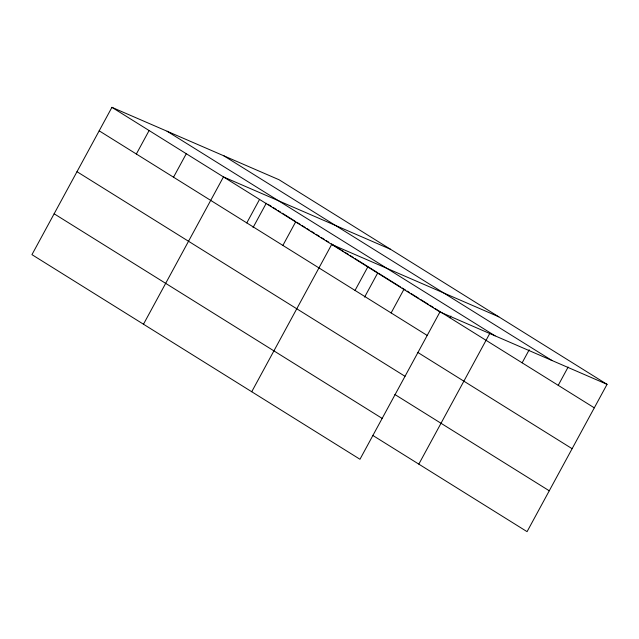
<?xml version="1.0" encoding="UTF-8"?>
<svg xmlns="http://www.w3.org/2000/svg" width="639" height="639" viewBox="0 0 639 639"><rect width="100%" height="100%" fill="white"/><g stroke="black" fill="none" stroke-linecap="round" stroke-linejoin="round"><path stroke-width="0.96" d="M607.05 384.351L279.027 179.735L111.929 107.344L31.95 254.649L359.973 459.265L439.951 311.96L607.05 384.351L527.071 531.656L372.673 435.343M136.355 154.015L149.103 130.54M173.528 177.211L186.284 153.727M143.479 324.221L223.458 176.915L390.557 249.306M246.79 222.907L259.538 199.424M253.06 227.556L266.279 203.218M282.877 245.416L295.625 221.933M251.726 391.739L331.705 244.441L498.803 316.824M355.036 290.425L367.784 266.95M364.589 297.127L377.801 272.789M391.124 312.934L403.872 289.451M449.968 317.799L450.91 316.057M418.825 464.13L489.833 333.35M522.135 362.816L529.22 349.773M558.222 385.325L568.135 367.058M223.882 155.844L551.904 360.46M167.067 131.235L495.097 335.85M267.965 204.272L271.343 206.381M273.037 207.435L276.415 209.544M278.101 210.598L280.641 212.172M282.326 213.226L295.002 221.134M296.696 222.188L300.074 224.297M301.76 225.351L305.138 227.46M306.832 228.514L309.364 230.096M311.057 231.15L314.436 233.259M316.129 234.313L319.508 236.422M321.193 237.476L324.572 239.585M326.265 240.639L328.797 242.221M331.337 243.794L340.627 249.593M341.474 250.121L343.159 251.175M344.852 252.229L348.231 254.338M349.924 255.392L353.303 257.501M354.988 258.555L376.962 272.262M378.647 273.308L400.461 286.919M402.139 287.965L405.493 290.058M407.171 291.104L409.695 292.678M411.372 293.724L418.92 298.437M420.598 299.483L428.154 304.188M429.831 305.234L433.186 307.335M434.863 308.381L594.302 407.834M111.929 107.344L439.951 311.96M99.181 130.827L427.203 335.443M417.714 352.377L572.113 448.69M76.992 171.691L405.022 376.307M394.854 394.479L549.26 490.792M54.139 213.785L382.162 418.401"/></g></svg>
